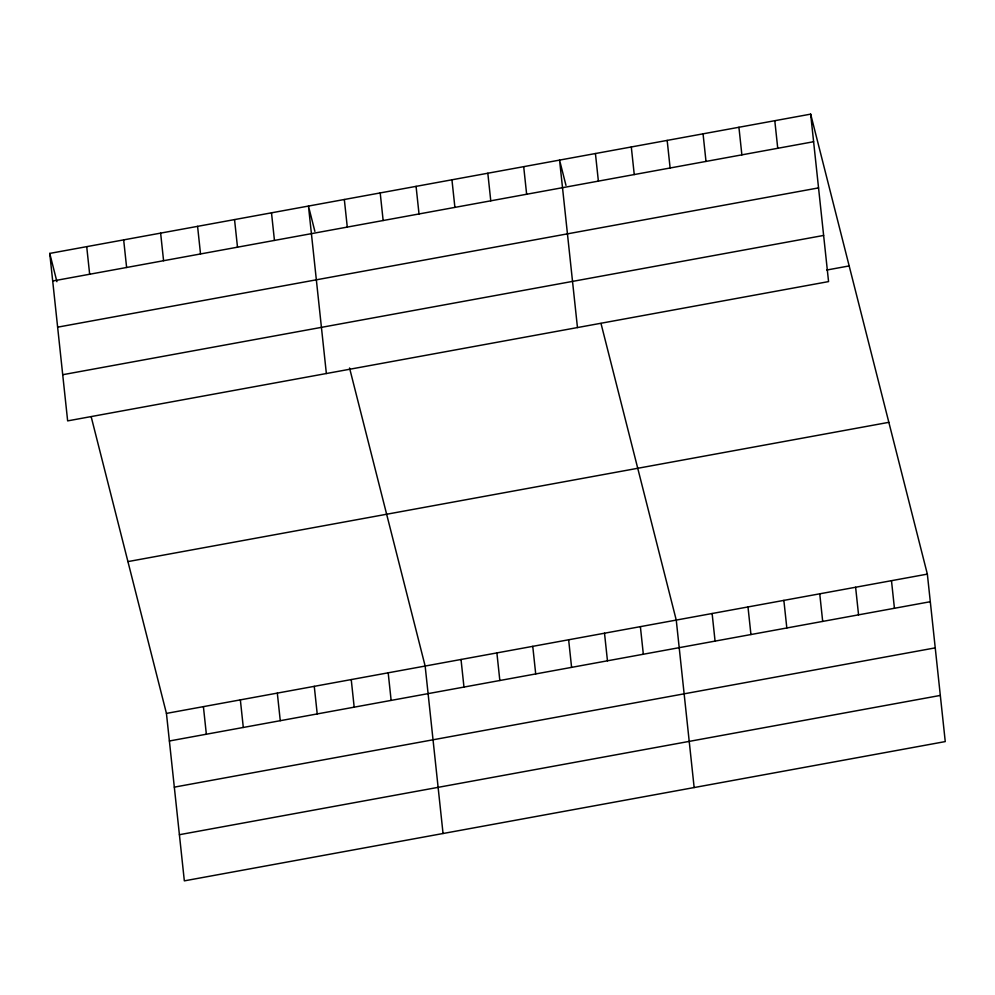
<?xml version="1.0" encoding="UTF-8"?>
<svg xmlns="http://www.w3.org/2000/svg" width="995" height="995" viewBox="0 0 995 995"><rect width="100%" height="100%" fill="white"/><g stroke="black" fill="none" stroke-linecap="round" stroke-linejoin="round"><path stroke-width="1.49" d="M810.664 114.139L828.561 281.597L67.648 420.885L49.75 253.414L810.664 114.139L927.352 574.115L945.25 741.586L184.336 880.861L166.439 713.403L91.192 416.793M52.698 281.013L813.611 141.725M57.635 327.168L818.549 187.893M62.71 374.717L823.624 235.442M826.745 270.031L849.17 265.926M127.932 561.603L888.846 422.328M166.439 713.403L927.352 574.115M169.386 740.989L930.3 601.714M174.324 787.144L935.238 647.869M179.398 834.705L940.312 695.43M565.981 185.393L559.563 160.095L577.461 327.566M601.005 323.474L676.252 620.084L694.149 787.543M314.88 231.362L308.462 206.064L326.36 373.523M349.543 367.988L425.151 666.041L443.049 833.511M49.75 253.414L56.926 281.697M891.483 580.682L894.43 608.281M855.613 587.249L858.561 614.848M774.794 120.706L777.742 148.292M819.743 593.816L822.691 621.415M738.924 127.273L741.872 154.859M783.861 600.383L786.821 627.982M703.055 133.84L706.002 161.426M747.991 606.95L750.939 634.536M667.172 140.407L670.12 167.993M712.121 613.517L715.069 641.103M631.303 146.974L634.25 174.56M595.433 153.528L598.381 181.127M640.382 626.651L643.33 654.237M604.512 633.218L607.46 660.804M523.693 166.662L526.641 194.261M568.642 639.785L571.59 667.371M487.824 173.23L490.771 200.828M532.76 646.352L535.708 673.938M451.941 179.796L454.902 207.395M496.891 652.907L499.838 680.505M416.072 186.363L419.019 213.962M461.021 659.474L463.969 687.072M380.202 192.93L383.15 220.517M344.332 199.498L347.28 227.084M388.187 672.807L391.135 700.405M351.235 679.573L354.183 707.171M271.498 212.831L274.446 240.417M314.271 686.339L317.218 713.937M234.546 219.596L237.494 247.183M277.319 693.105L280.267 720.691M197.582 226.362L200.53 253.949M240.355 699.871L243.302 727.457M160.63 233.128L163.578 260.715M203.403 706.637L206.351 734.223M123.666 239.882L126.614 267.481M86.714 246.648L89.662 274.247"/></g></svg>
